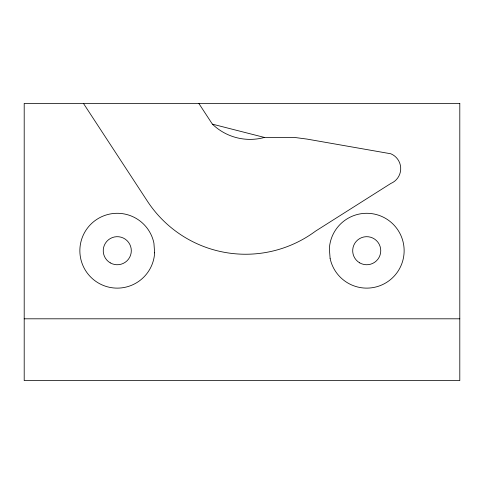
<?xml version="1.0" encoding="UTF-8"?>
<svg xmlns="http://www.w3.org/2000/svg" width="484" height="484" viewBox="0 0 484 484"><rect width="100%" height="100%" fill="white"/><g stroke="black" fill="none" stroke-linecap="round" stroke-linejoin="round"><path stroke-width="0.73" d="M198.815 103.401L212.379 124.146A54.238 54.238 0 0 0 264.439 137.438L294.484 137.438L306.977 139.083L390.818 153.773A16.087 16.087 0 0 1 390.818 183.472L315.538 231.14A117.412 117.412 0 0 1 147.947 202.022L83.442 103.401M24.2 318.805L459.8 318.805M212.379 124.146L264.439 137.438M459.8 103.401L24.2 103.401L24.2 380.599L459.8 380.599L459.8 103.401M330.106 258.396L329.362 248.655A37.419 37.419 0 0 1 384.381 217.721A37.419 37.419 0 0 1 389.16 280.653A37.419 37.419 0 0 1 330.106 258.396M154.632 252.848L153.912 243.107A37.419 37.419 0 0 0 94.9 220.722A37.419 37.419 0 0 0 99.553 283.666A37.419 37.419 0 0 0 154.632 252.848M359.709 262.866A14.03 14.03 0 0 0 380.757 250.712A14.03 14.03 0 0 0 359.709 238.558A14.03 14.03 0 0 0 359.709 262.866M110.261 262.866A14.03 14.03 0 0 0 131.309 250.712A14.03 14.03 0 0 0 110.261 238.558A14.03 14.03 0 0 0 110.261 262.866"/></g></svg>
